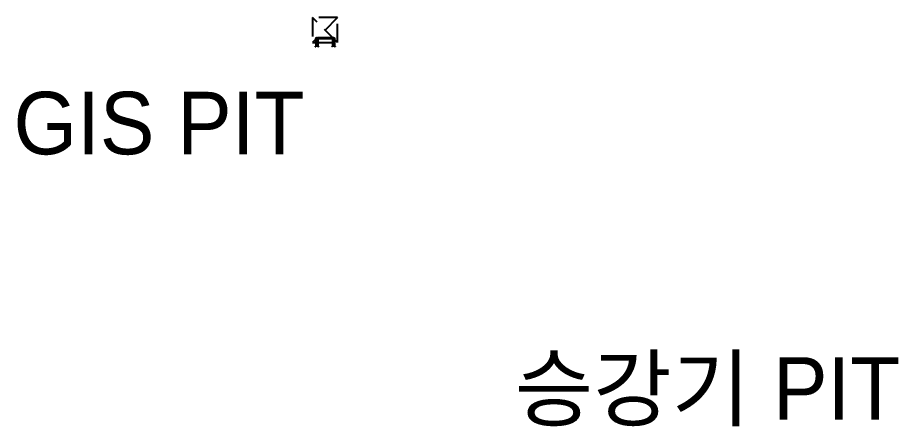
# Model space of a CAD drawing. Header units: millimetres. Extents: x 87841 to 185159, y 39599 to 152003.
# Drawn here: x 157627 to 178753, y 123978 to 133785 of the extents above; entities that cross this region are included whole.
import ezdxf

# ---------------------------------------------------------------- set-up
doc = ezdxf.new("R2010")
doc.units = ezdxf.units.MM
doc.header["$LTSCALE"] = 300
doc.linetypes.add('HID', pattern=[2.3, 1.5, -0.8])
for name, color, linetype in [('A-ELE', 7, 'Continuous'), ('A-OPEN', 1, 'Continuous'), ('ISL', 251, 'Continuous'), ('철제사다리', 6, 'Continuous')]:
    doc.layers.add(name, color=color, linetype=linetype)
doc.layers.add('NOPLOT-TEXT', color=41, linetype='Continuous', plot=False)
doc.styles.add('Gtx', font='Dotum.ttf')

# ---------------------------------------------------------------- blocks, each defined once
blk = doc.blocks.new('A$Ca24c0e43')
at = {"layer": '철제사다리', "color": 4, "ltscale": 0.5}
for p, q in [((25, 465), (225, 465)), ((215, 465), (215, 480)), ((215, 480), (225, 480)), ((13, 418), (13, 62)), ((25, 415), (225, 415)), ((38, 418), (38, 62)), ((215, 415), (215, 400)), ((215, 400), (225, 400)), ((25, 65), (225, 65)), ((25, 15), (225, 15)), ((215, 65), (215, 80)), ((215, 80), (225, 80)), ((215, 0), (215, 15)), ((225, 0), (215, 0))]:
    blk.add_line(p, q, dxfattribs=at)
for centre in [(25, 440), (25, 40)]:
    blk.add_circle(centre, 25.4, dxfattribs=at)

msp = doc.modelspace()

# ---------------------------------------------------------------- linework, layer by layer
at = {"layer": 'A-ELE', "linetype": 'HID', "elevation": 0}
msp.add_lwpolyline([(164703.6, 133185), (165303.6, 133185), (165303.6, 133785), (164703.6, 133785)], close=True, dxfattribs=at)
at = {"layer": 'A-OPEN', "linetype": 'HID'}
for p, q in [((165303.6, 133785), (164703.6, 133185)), ((165303.6, 133185), (164703.6, 133785))]:
    msp.add_line(p, q, dxfattribs=at)

# ---------------------------------------------------------------- block references
at = {"layer": 'ISL', "rotation": 270}
msp.add_blockref('A$Ca24c0e43', (164763.6, 133310.4), dxfattribs=at)

# ---------------------------------------------------------------- texts
at = {"layer": 'NOPLOT-TEXT', "style": 'Gtx'}
for s, p in [('GIS PIT', (157528.3, 130505)), ('승강기 PIT', (169553.4, 124137.1))]:
    msp.add_text(s, height=1500, dxfattribs=at).set_placement(p)

doc.saveas('drawing.dxf')
